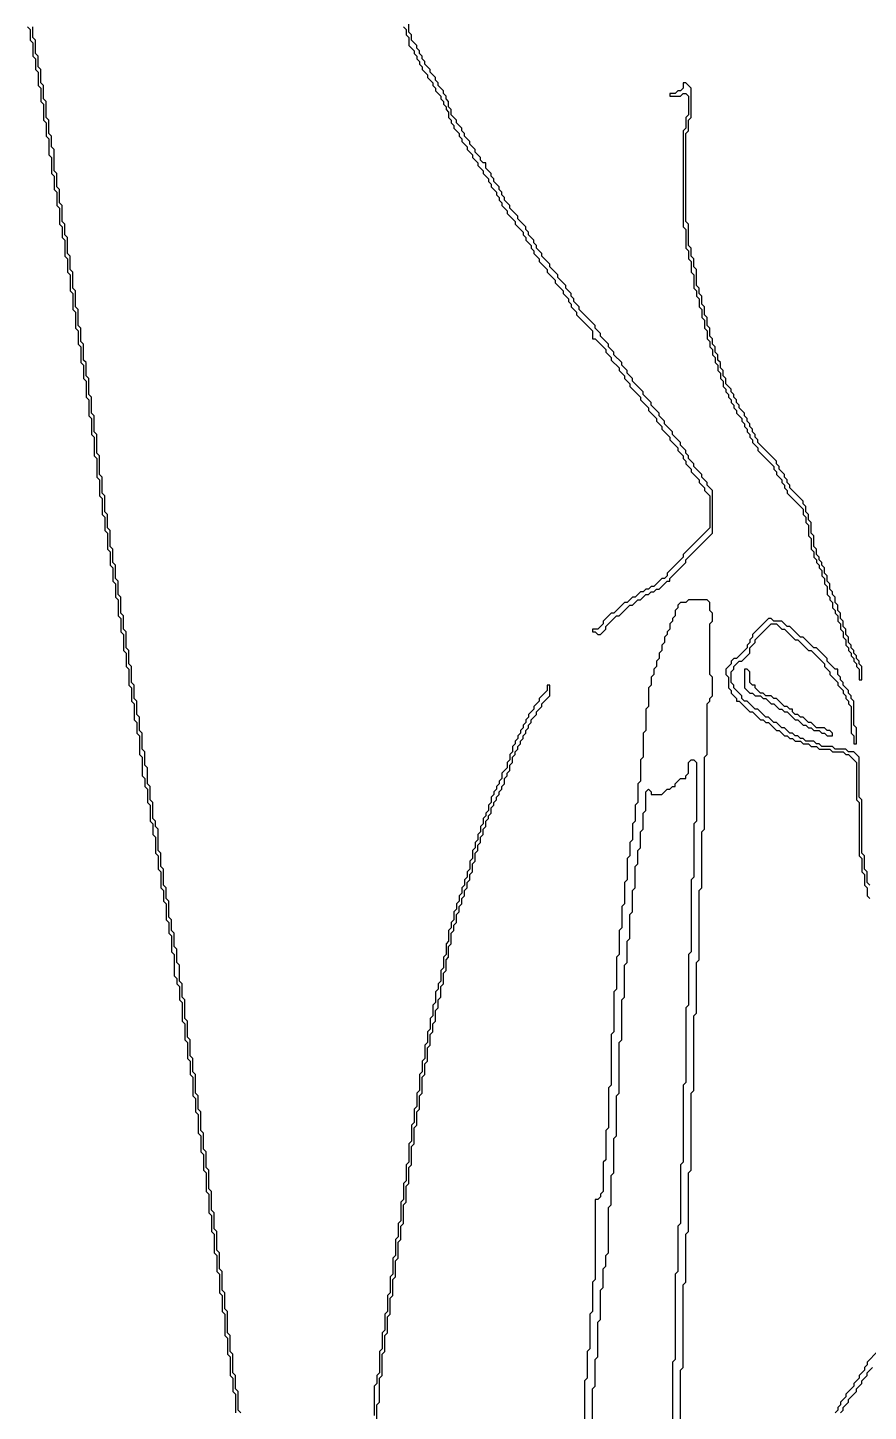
# Model space of a CAD drawing. Header units: metres. Extents: x 0 to 100, y 0 to 141.
# Drawn here: x 58.43 to 66.31, y 20.76 to 33.74 of the extents above; entities that cross this region are included whole.
import ezdxf

# ---------------------------------------------------------------- set-up
doc = ezdxf.new("R2010")
doc.units = ezdxf.units.M

msp = doc.modelspace()

# ---------------------------------------------------------------- linework, layer by layer
for points in [[(58.425, 33.75), (58.45, 33.725), (58.45, 33.625), (58.475, 33.6), (58.475, 33.475), (58.5, 33.45), (58.5, 33.35), (58.525, 33.325), (58.525, 33.2), (58.55, 33.175), (58.55, 33.05), (58.575, 33.025), (58.575, 32.875), (58.6, 32.85), (58.6, 32.725), (58.625, 32.7), (58.625, 32.55), (58.65, 32.525), (58.65, 32.375), (58.675, 32.35), (58.675, 32.225), (58.7, 32.2), (58.7, 32.075), (58.725, 32.05), (58.725, 31.9), (58.75, 31.875), (58.75, 31.775), (58.775, 31.75), (58.775, 31.6), (58.8, 31.575), (58.8, 31.45), (58.825, 31.425), (58.825, 31.275), (58.85, 31.25), (58.85, 31.1), (58.875, 31.075), (58.875, 30.925), (58.9, 30.9), (58.9, 30.775), (58.925, 30.75), (58.925, 30.6), (58.95, 30.575), (58.95, 30.45), (58.975, 30.425), (58.975, 30.275), (59, 30.25), (59, 30.1), (59.025, 30.075), (59.025, 29.925), (59.05, 29.9), (59.05, 29.725), (59.075, 29.7), (59.075, 29.525), (59.1, 29.5), (59.1, 29.35), (59.125, 29.325), (59.125, 29.175), (59.15, 29.15), (59.15, 29.025), (59.175, 29), (59.175, 28.85), (59.2, 28.825), (59.2, 28.7), (59.225, 28.675), (59.225, 28.55), (59.25, 28.525), (59.25, 28.4), (59.275, 28.375), (59.275, 28.225), (59.3, 28.2), (59.3, 28.075), (59.325, 28.05), (59.325, 27.9), (59.35, 27.875), (59.35, 27.75), (59.375, 27.725), (59.375, 27.575), (59.4, 27.55), (59.4, 27.425), (59.425, 27.4), (59.425, 27.25), (59.45, 27.225), (59.45, 27.125), (59.475, 27.1), (59.475, 26.925), (59.5, 26.9), (59.5, 26.725), (59.525, 26.7), (59.525, 26.625), (59.55, 26.6), (59.55, 26.475), (59.575, 26.45), (59.575, 26.3), (59.6, 26.275), (59.6, 26.175), (59.625, 26.15), (59.625, 26), (59.65, 25.975), (59.65, 25.85), (59.675, 25.825), (59.675, 25.675), (59.7, 25.65), (59.7, 25.55), (59.725, 25.525), (59.725, 25.375), (59.75, 25.35), (59.75, 25.25), (59.775, 25.225), (59.775, 25.075), (59.8, 25.05), (59.8, 24.85), (59.825, 24.825), (59.825, 24.775), (59.85, 24.75), (59.85, 24.625), (59.875, 24.6), (59.875, 24.425), (59.9, 24.4), (59.9, 24.25), (59.925, 24.225), (59.925, 24.075), (59.95, 24.05), (59.95, 23.925), (59.975, 23.9), (59.975, 23.725), (60, 23.7), (60, 23.575), (60.025, 23.55), (60.025, 23.375), (60.05, 23.35), (60.05, 23.2), (60.075, 23.175), (60.075, 23.025), (60.1, 23), (60.1, 22.825), (60.125, 22.8), (60.125, 22.625), (60.15, 22.6), (60.15, 22.45), (60.175, 22.425), (60.175, 22.25), (60.2, 22.225), (60.2, 22.075), (60.225, 22.05), (60.225, 21.875), (60.25, 21.85), (60.25, 21.7), (60.275, 21.675), (60.275, 21.475), (60.3, 21.45), (60.3, 21.3), (60.325, 21.275), (60.325, 21.1), (60.35, 21.075), (60.35, 20.95), (60.375, 20.925), (60.375, 20.75)], [(60.425, 20.75), (60.4, 20.775), (60.4, 20.95), (60.375, 20.975), (60.375, 21.1), (60.35, 21.125), (60.35, 21.3), (60.325, 21.325), (60.325, 21.475), (60.3, 21.5), (60.3, 21.7), (60.275, 21.725), (60.275, 21.875), (60.25, 21.9), (60.25, 22.075), (60.225, 22.1), (60.225, 22.25), (60.2, 22.275), (60.2, 22.45), (60.175, 22.475), (60.175, 22.625), (60.15, 22.65), (60.15, 22.825), (60.125, 22.85), (60.125, 23.025), (60.1, 23.05), (60.1, 23.2), (60.075, 23.225), (60.075, 23.375), (60.05, 23.4), (60.05, 23.575), (60.025, 23.6), (60.025, 23.725), (60, 23.75), (60, 23.925), (59.975, 23.95), (59.975, 24.075), (59.95, 24.1), (59.95, 24.25), (59.925, 24.275), (59.925, 24.425), (59.9, 24.45), (59.9, 24.625), (59.875, 24.65), (59.875, 24.775), (59.85, 24.8), (59.85, 24.95), (59.825, 24.975), (59.825, 25.1), (59.8, 25.125), (59.8, 25.25), (59.775, 25.275), (59.775, 25.375), (59.75, 25.4), (59.75, 25.55), (59.725, 25.575), (59.725, 25.675), (59.7, 25.7), (59.7, 25.85), (59.675, 25.875), (59.675, 26), (59.65, 26.025), (59.65, 26.225), (59.625, 26.25), (59.625, 26.3), (59.6, 26.325), (59.6, 26.475), (59.575, 26.5), (59.575, 26.625), (59.55, 26.65), (59.55, 26.8), (59.525, 26.825), (59.525, 26.95), (59.5, 26.975), (59.5, 27.125), (59.475, 27.15), (59.475, 27.275), (59.45, 27.3), (59.45, 27.425), (59.425, 27.45), (59.425, 27.575), (59.4, 27.6), (59.4, 27.75), (59.375, 27.775), (59.375, 27.9), (59.35, 27.925), (59.35, 28.075), (59.325, 28.1), (59.325, 28.225), (59.3, 28.25), (59.3, 28.4), (59.275, 28.425), (59.275, 28.55), (59.25, 28.575), (59.25, 28.7), (59.225, 28.725), (59.225, 28.85), (59.2, 28.875), (59.2, 29.025), (59.175, 29.05), (59.175, 29.175), (59.15, 29.2), (59.15, 29.35), (59.125, 29.375), (59.125, 29.525), (59.1, 29.55), (59.1, 29.725), (59.075, 29.75), (59.075, 29.925), (59.05, 29.95), (59.05, 30.1), (59.025, 30.125), (59.025, 30.275), (59, 30.3), (59, 30.45), (58.975, 30.475), (58.975, 30.6), (58.95, 30.625), (58.95, 30.775), (58.925, 30.8), (58.925, 30.925), (58.9, 30.95), (58.9, 31.1), (58.875, 31.125), (58.875, 31.275), (58.85, 31.3), (58.85, 31.45), (58.825, 31.475), (58.825, 31.6), (58.8, 31.625), (58.8, 31.775), (58.775, 31.8), (58.775, 31.9), (58.75, 31.925), (58.75, 32.075), (58.725, 32.1), (58.725, 32.225), (58.7, 32.25), (58.7, 32.375), (58.675, 32.4), (58.675, 32.6), (58.65, 32.625), (58.65, 32.725), (58.625, 32.75), (58.625, 32.875), (58.6, 32.9), (58.6, 33.05), (58.575, 33.075), (58.575, 33.2), (58.55, 33.225), (58.55, 33.35), (58.525, 33.375), (58.525, 33.475), (58.5, 33.5), (58.5, 33.625), (58.475, 33.65), (58.475, 33.75)], [(61.95, 33.75), (61.975, 33.725), (61.975, 33.675), (62, 33.65), (62, 33.575), (62.05, 33.525), (62.05, 33.5), (62.075, 33.475), (62.075, 33.45), (62.1, 33.425), (62.1, 33.4), (62.125, 33.375), (62.125, 33.35), (62.175, 33.3), (62.175, 33.275), (62.225, 33.225), (62.225, 33.2), (62.25, 33.175), (62.25, 33.15), (62.3, 33.1), (62.3, 33.075), (62.325, 33.05), (62.325, 33.025), (62.35, 33), (62.35, 32.975), (62.375, 32.95), (62.375, 32.9), (62.4, 32.875), (62.4, 32.85), (62.425, 32.825), (62.425, 32.8), (62.475, 32.75), (62.475, 32.725), (62.5, 32.7), (62.5, 32.675), (62.55, 32.625), (62.55, 32.6), (62.6, 32.55), (62.6, 32.525), (62.65, 32.475), (62.65, 32.45), (62.7, 32.4), (62.7, 32.375), (62.75, 32.325), (62.75, 32.3), (62.775, 32.275), (62.775, 32.25), (62.825, 32.2), (62.825, 32.175), (62.85, 32.15), (62.85, 32.125), (62.875, 32.1), (62.875, 32.075), (62.925, 32.025), (62.925, 32), (63, 31.925), (63, 31.9), (63.075, 31.825), (63.075, 31.8), (63.1, 31.775), (63.1, 31.75), (63.15, 31.7), (63.15, 31.675), (63.175, 31.65), (63.175, 31.625), (63.225, 31.575), (63.225, 31.55), (63.3, 31.475), (63.3, 31.45), (63.375, 31.375), (63.375, 31.35), (63.45, 31.275), (63.45, 31.25), (63.5, 31.2), (63.5, 31.175), (63.525, 31.15), (63.525, 31.125), (63.575, 31.075), (63.575, 31.05), (63.725, 30.9), (63.725, 30.825), (63.75, 30.825), (63.85, 30.725), (63.85, 30.7), (63.9, 30.65), (63.9, 30.625), (63.975, 30.55), (63.975, 30.525), (64.025, 30.475), (64.025, 30.45), (64.075, 30.4), (64.075, 30.375), (64.175, 30.275), (64.175, 30.25), (64.25, 30.175), (64.25, 30.15), (64.325, 30.075), (64.325, 30.05), (64.375, 30), (64.375, 29.975), (64.45, 29.9), (64.45, 29.875), (64.525, 29.8), (64.525, 29.775), (64.575, 29.725), (64.575, 29.7), (64.6, 29.675), (64.6, 29.65), (64.65, 29.6), (64.65, 29.575), (64.725, 29.5), (64.725, 29.475), (64.775, 29.425), (64.775, 29.4), (64.825, 29.35), (64.825, 29.05), (64.575, 28.8), (64.575, 28.775), (64.425, 28.625), (64.425, 28.6), (64.4, 28.575), (64.375, 28.575), (64.3, 28.5), (64.275, 28.5), (64.25, 28.475), (64.225, 28.475), (64.2, 28.45), (64.175, 28.45), (64.125, 28.4), (64.1, 28.4), (64.05, 28.35), (64.025, 28.35), (63.925, 28.25), (63.9, 28.25), (63.825, 28.175), (63.825, 28.15), (63.775, 28.1), (63.725, 28.1), (63.725, 28.075), (63.75, 28.075), (63.775, 28.05), (63.8, 28.05), (63.85, 28.1), (63.85, 28.125), (63.95, 28.225), (63.975, 28.225), (64.075, 28.325), (64.1, 28.325), (64.15, 28.375), (64.175, 28.375), (64.225, 28.425), (64.25, 28.425), (64.275, 28.45), (64.3, 28.45), (64.325, 28.475), (64.35, 28.475), (64.425, 28.55), (64.45, 28.55), (64.45, 28.575), (64.6, 28.725), (64.6, 28.75), (64.85, 29), (64.85, 29.4), (64.8, 29.45), (64.8, 29.475), (64.75, 29.525), (64.75, 29.55), (64.675, 29.625), (64.675, 29.65), (64.625, 29.7), (64.625, 29.725), (64.6, 29.75), (64.6, 29.775), (64.55, 29.825), (64.55, 29.85), (64.475, 29.925), (64.475, 29.95), (64.4, 30.025), (64.4, 30.05), (64.35, 30.1), (64.35, 30.125), (64.275, 30.2), (64.275, 30.225), (64.2, 30.3), (64.2, 30.325), (64.1, 30.425), (64.1, 30.45), (64.05, 30.5), (64.05, 30.525), (64, 30.575), (64, 30.6), (63.925, 30.675), (63.925, 30.7), (63.875, 30.75), (63.875, 30.775), (63.8, 30.85), (63.8, 30.875), (63.75, 30.925), (63.75, 30.95), (63.6, 31.1), (63.6, 31.125), (63.55, 31.175), (63.55, 31.2), (63.525, 31.225), (63.525, 31.25), (63.475, 31.3), (63.475, 31.325), (63.4, 31.4), (63.4, 31.425), (63.325, 31.5), (63.325, 31.525), (63.25, 31.6), (63.25, 31.625), (63.2, 31.675), (63.2, 31.7), (63.175, 31.725), (63.175, 31.75), (63.125, 31.8), (63.125, 31.825), (63.1, 31.85), (63.1, 31.875), (63.025, 31.95), (63.025, 31.975), (62.95, 32.05), (62.95, 32.075), (62.9, 32.125), (62.9, 32.15), (62.875, 32.175), (62.875, 32.2), (62.85, 32.225), (62.85, 32.25), (62.8, 32.3), (62.8, 32.325), (62.775, 32.35), (62.775, 32.375), (62.725, 32.425), (62.725, 32.475), (62.7, 32.475), (62.675, 32.5), (62.675, 32.525), (62.625, 32.575), (62.625, 32.6), (62.575, 32.65), (62.575, 32.675), (62.525, 32.725), (62.525, 32.75), (62.5, 32.775), (62.5, 32.8), (62.45, 32.85), (62.45, 32.875), (62.4, 32.925), (62.4, 32.975), (62.375, 33), (62.375, 33.05), (62.35, 33.075), (62.35, 33.1), (62.325, 33.125), (62.325, 33.15), (62.275, 33.2), (62.275, 33.225), (62.25, 33.25), (62.25, 33.275), (62.2, 33.325), (62.2, 33.35), (62.15, 33.4), (62.15, 33.425), (62.125, 33.45), (62.125, 33.475), (62.1, 33.5), (62.1, 33.525), (62.075, 33.55), (62.075, 33.575), (62.025, 33.625), (62.025, 33.675), (62, 33.7), (62, 33.775)], [(64.55, 20.35), (64.55, 21.15), (64.575, 21.175), (64.575, 21.95), (64.6, 21.975), (64.6, 22.425), (64.625, 22.45), (64.625, 23), (64.65, 23.025), (64.65, 23.75), (64.675, 23.775), (64.675, 24.475), (64.7, 24.5), (64.7, 24.975), (64.725, 25), (64.725, 25.65), (64.75, 25.675), (64.75, 26.2), (64.775, 26.225), (64.775, 26.9), (64.8, 26.925), (64.8, 27.4), (64.825, 27.425), (64.825, 27.45), (64.85, 27.475), (64.85, 27.65), (64.825, 27.675), (64.825, 28.15), (64.85, 28.175), (64.85, 28.25), (64.825, 28.275), (64.825, 28.35), (64.8, 28.375), (64.625, 28.375), (64.6, 28.35), (64.55, 28.35), (64.525, 28.325), (64.525, 28.3), (64.5, 28.275), (64.5, 28.225), (64.475, 28.2), (64.475, 28.175), (64.45, 28.15), (64.45, 28.1), (64.425, 28.075), (64.425, 28.05), (64.4, 28.025), (64.4, 27.975), (64.375, 27.95), (64.375, 27.9), (64.35, 27.875), (64.35, 27.825), (64.325, 27.8), (64.325, 27.75), (64.3, 27.725), (64.3, 27.675), (64.275, 27.65), (64.275, 27.575), (64.25, 27.55), (64.25, 27.375), (64.225, 27.35), (64.225, 27.15), (64.2, 27.125), (64.2, 26.9), (64.175, 26.875), (64.175, 26.675), (64.15, 26.65), (64.15, 26.475), (64.125, 26.45), (64.125, 26.3), (64.1, 26.275), (64.1, 26.125), (64.075, 26.1), (64.075, 25.975), (64.05, 25.95), (64.05, 25.75), (64.025, 25.725), (64.025, 25.525), (64, 25.5), (64, 25.3), (63.975, 25.275), (63.975, 25.05), (63.95, 25.025), (63.95, 24.725), (63.925, 24.7), (63.925, 24.325), (63.9, 24.3), (63.9, 23.825), (63.875, 23.8), (63.875, 23.425), (63.85, 23.4), (63.85, 23.125), (63.825, 23.1), (63.825, 22.825), (63.8, 22.8), (63.8, 22.775), (63.775, 22.75), (63.75, 22.75), (63.75, 22), (63.725, 21.975), (63.725, 21.7), (63.7, 21.675), (63.7, 21.35), (63.675, 21.325), (63.675, 21.075), (63.65, 21.05), (63.65, 20.675)], [(66.325, 25.7), (66.3, 25.725), (66.3, 25.825), (66.275, 25.85), (66.275, 25.975), (66.25, 26), (66.25, 26.5), (66.225, 26.525), (66.225, 26.9), (66.175, 26.95), (66.125, 26.95), (66.1, 26.975), (66, 26.975), (65.975, 27), (65.875, 27), (65.85, 27.025), (65.825, 27.025), (65.8, 27.05), (65.725, 27.05), (65.7, 27.075), (65.675, 27.075), (65.65, 27.1), (65.625, 27.1), (65.6, 27.125), (65.575, 27.125), (65.525, 27.175), (65.5, 27.175), (65.45, 27.225), (65.425, 27.225), (65.375, 27.275), (65.35, 27.275), (65.275, 27.35), (65.25, 27.35), (65.175, 27.425), (65.15, 27.425), (65.125, 27.45), (65.125, 27.475), (65.05, 27.55), (65.05, 27.575), (65.025, 27.6), (65.025, 27.7), (65.05, 27.725), (65.05, 27.75), (65.1, 27.8), (65.125, 27.8), (65.2, 27.875), (65.2, 27.925), (65.25, 27.975), (65.25, 28), (65.4, 28.15), (65.45, 28.15), (65.5, 28.1), (65.525, 28.1), (65.625, 28), (65.65, 28), (65.75, 27.9), (65.775, 27.9), (65.9, 27.775), (65.9, 27.75), (65.95, 27.7), (65.95, 27.675), (66.025, 27.6), (66.025, 27.575), (66.075, 27.525), (66.075, 27.5), (66.1, 27.475), (66.1, 27.45), (66.125, 27.425), (66.125, 27.4), (66.15, 27.375), (66.15, 27.125), (66.175, 27.1), (66.175, 27.025), (66.2, 27.025), (66.2, 27.175), (66.175, 27.2), (66.175, 27.425), (66.15, 27.45), (66.15, 27.475), (66.125, 27.5), (66.125, 27.525), (66.075, 27.575), (66.075, 27.6), (66.05, 27.625), (66.05, 27.65), (66.025, 27.675), (66.025, 27.725), (66, 27.725), (65.925, 27.8), (65.925, 27.825), (65.825, 27.925), (65.8, 27.925), (65.7, 28.025), (65.675, 28.025), (65.575, 28.125), (65.55, 28.125), (65.5, 28.175), (65.425, 28.175), (65.4, 28.2), (65.375, 28.2), (65.225, 28.05), (65.225, 28.025), (65.2, 28), (65.2, 27.975), (65.175, 27.95), (65.175, 27.925), (65.075, 27.825), (65.05, 27.825), (65.025, 27.8), (65.025, 27.775), (64.975, 27.725), (64.975, 27.675), (65, 27.65), (65, 27.55), (65.025, 27.525), (65.025, 27.5), (65.075, 27.45), (65.075, 27.425), (65.1, 27.425), (65.2, 27.325), (65.225, 27.325), (65.3, 27.25), (65.325, 27.25), (65.35, 27.225), (65.375, 27.225), (65.45, 27.15), (65.475, 27.15), (65.525, 27.1), (65.55, 27.1), (65.575, 27.075), (65.6, 27.075), (65.625, 27.05), (65.675, 27.05), (65.7, 27.025), (65.75, 27.025), (65.775, 27), (65.825, 27), (65.85, 26.975), (65.95, 26.975), (65.975, 26.95), (66.075, 26.95), (66.1, 26.925), (66.125, 26.925), (66.2, 26.85), (66.2, 26.5), (66.225, 26.475), (66.225, 25.975), (66.25, 25.95), (66.25, 25.825), (66.275, 25.8), (66.275, 25.7), (66.3, 25.675), (66.3, 25.6), (66.325, 25.575)], [(61.7, 20.65), (61.7, 20.825), (61.725, 20.85), (61.725, 21.075), (61.75, 21.1), (61.75, 21.3), (61.775, 21.325), (61.775, 21.475), (61.8, 21.5), (61.8, 21.65), (61.825, 21.675), (61.825, 21.825), (61.85, 21.85), (61.85, 22), (61.875, 22.025), (61.875, 22.175), (61.9, 22.2), (61.9, 22.35), (61.925, 22.375), (61.925, 22.5), (61.95, 22.525), (61.95, 22.7), (61.975, 22.725), (61.975, 22.875), (62, 22.9), (62, 23.05), (62.025, 23.075), (62.025, 23.25), (62.05, 23.275), (62.05, 23.425), (62.075, 23.45), (62.075, 23.575), (62.1, 23.6), (62.1, 23.725), (62.125, 23.75), (62.125, 23.9), (62.15, 23.925), (62.15, 24.025), (62.175, 24.05), (62.175, 24.175), (62.2, 24.2), (62.2, 24.3), (62.225, 24.325), (62.225, 24.4), (62.25, 24.425), (62.25, 24.525), (62.275, 24.55), (62.275, 24.625), (62.3, 24.65), (62.3, 24.75), (62.325, 24.775), (62.325, 24.875), (62.35, 24.9), (62.35, 25), (62.375, 25.025), (62.375, 25.125), (62.4, 25.15), (62.4, 25.25), (62.425, 25.275), (62.425, 25.325), (62.45, 25.35), (62.45, 25.425), (62.475, 25.45), (62.475, 25.5), (62.5, 25.525), (62.5, 25.575), (62.525, 25.6), (62.525, 25.65), (62.55, 25.675), (62.55, 25.725), (62.575, 25.75), (62.575, 25.8), (62.6, 25.825), (62.6, 25.9), (62.625, 25.925), (62.625, 26), (62.65, 26.025), (62.65, 26.075), (62.675, 26.1), (62.675, 26.15), (62.7, 26.175), (62.7, 26.225), (62.725, 26.25), (62.725, 26.3), (62.75, 26.325), (62.75, 26.35), (62.775, 26.375), (62.775, 26.425), (62.8, 26.45), (62.8, 26.475), (62.825, 26.5), (62.825, 26.525), (62.85, 26.55), (62.85, 26.575), (62.875, 26.6), (62.875, 26.625), (62.9, 26.65), (62.9, 26.7), (62.925, 26.725), (62.925, 26.75), (62.95, 26.775), (62.95, 26.825), (62.975, 26.85), (62.975, 26.9), (63, 26.925), (63, 26.95), (63.025, 26.975), (63.025, 27), (63.05, 27.025), (63.05, 27.05), (63.075, 27.075), (63.075, 27.1), (63.1, 27.125), (63.1, 27.15), (63.125, 27.175), (63.125, 27.2), (63.15, 27.225), (63.15, 27.25), (63.2, 27.3), (63.2, 27.325), (63.25, 27.375), (63.25, 27.4), (63.325, 27.475), (63.325, 27.575), (63.3, 27.575), (63.3, 27.525), (63.225, 27.45), (63.225, 27.425), (63.175, 27.375), (63.175, 27.35), (63.125, 27.3), (63.125, 27.275), (63.1, 27.25), (63.1, 27.225), (63.075, 27.2), (63.075, 27.175), (63.05, 27.15), (63.05, 27.125), (63.025, 27.1), (63.025, 27.075), (63, 27.05), (63, 27.025), (62.975, 27), (62.975, 26.95), (62.95, 26.925), (62.95, 26.875), (62.925, 26.85), (62.925, 26.8), (62.875, 26.75), (62.875, 26.7), (62.85, 26.675), (62.85, 26.65), (62.825, 26.625), (62.825, 26.6), (62.8, 26.575), (62.8, 26.55), (62.775, 26.525), (62.775, 26.475), (62.75, 26.45), (62.75, 26.4), (62.725, 26.375), (62.725, 26.35), (62.7, 26.325), (62.7, 26.275), (62.675, 26.25), (62.675, 26.2), (62.65, 26.175), (62.65, 26.125), (62.625, 26.1), (62.625, 26.05), (62.6, 26.025), (62.6, 25.95), (62.575, 25.925), (62.575, 25.85), (62.55, 25.825), (62.55, 25.775), (62.525, 25.75), (62.525, 25.7), (62.5, 25.675), (62.5, 25.625), (62.475, 25.6), (62.475, 25.55), (62.45, 25.525), (62.45, 25.475), (62.425, 25.45), (62.425, 25.375), (62.4, 25.35), (62.4, 25.3), (62.375, 25.275), (62.375, 25.175), (62.35, 25.15), (62.35, 25.05), (62.325, 25.025), (62.325, 24.925), (62.3, 24.9), (62.3, 24.8), (62.275, 24.775), (62.275, 24.725), (62.25, 24.7), (62.25, 24.6), (62.225, 24.575), (62.225, 24.475), (62.2, 24.45), (62.2, 24.35), (62.175, 24.325), (62.175, 24.225), (62.15, 24.2), (62.15, 24.075), (62.125, 24.05), (62.125, 23.95), (62.1, 23.925), (62.1, 23.775), (62.075, 23.75), (62.075, 23.625), (62.05, 23.6), (62.05, 23.475), (62.025, 23.45), (62.025, 23.3), (62, 23.275), (62, 23.1), (61.975, 23.075), (61.975, 22.925), (61.95, 22.9), (61.95, 22.75), (61.925, 22.725), (61.925, 22.55), (61.9, 22.525), (61.9, 22.4), (61.875, 22.375), (61.875, 22.225), (61.85, 22.2), (61.85, 22.05), (61.825, 22.025), (61.825, 21.875), (61.8, 21.85), (61.8, 21.7), (61.775, 21.675), (61.775, 21.525), (61.75, 21.5), (61.75, 21.35), (61.725, 21.325), (61.725, 21.125), (61.7, 21.1), (61.7, 21.025), (61.675, 21), (61.675, 20.725)], [(63.725, 20.6), (63.725, 20.975), (63.75, 21), (63.75, 21.25), (63.775, 21.275), (63.775, 21.6), (63.8, 21.625), (63.8, 21.9), (63.825, 21.925), (63.825, 22.1), (63.85, 22.125), (63.85, 22.225), (63.875, 22.25), (63.875, 22.675), (63.9, 22.7), (63.9, 22.975), (63.925, 23), (63.925, 23.325), (63.95, 23.35), (63.95, 23.725), (63.975, 23.75), (63.975, 24.225), (64, 24.25), (64, 24.625), (64.025, 24.65), (64.025, 24.95), (64.05, 24.975), (64.05, 25.175), (64.075, 25.2), (64.075, 25.425), (64.1, 25.45), (64.1, 25.65), (64.125, 25.675), (64.125, 25.875), (64.15, 25.9), (64.15, 26.025), (64.175, 26.05), (64.175, 26.2), (64.2, 26.225), (64.2, 26.375), (64.225, 26.4), (64.225, 26.575), (64.25, 26.6), (64.275, 26.575), (64.275, 26.55), (64.375, 26.55), (64.425, 26.6), (64.45, 26.6), (64.475, 26.625), (64.5, 26.625), (64.5, 26.65), (64.55, 26.7), (64.6, 26.7), (64.6, 26.725), (64.625, 26.75), (64.625, 26.85), (64.65, 26.875), (64.675, 26.875), (64.7, 26.85), (64.7, 26.3), (64.675, 26.275), (64.675, 25.775), (64.65, 25.75), (64.65, 25.075), (64.625, 25.05), (64.625, 24.575), (64.6, 24.55), (64.6, 23.85), (64.575, 23.825), (64.575, 23.1), (64.55, 23.075), (64.55, 22.525), (64.525, 22.5), (64.525, 22.075), (64.5, 22.05), (64.5, 21.25), (64.475, 21.225), (64.475, 20.425)], [(66.4, 21.325), (66.3, 21.225), (66.3, 21.2), (66.275, 21.175), (66.275, 21.15), (66.225, 21.1), (66.225, 21.075), (66.175, 21.025), (66.175, 21), (66.1, 20.925), (66.1, 20.9), (66.05, 20.85), (66.05, 20.825), (66.025, 20.8), (66.025, 20.775), (66, 20.75)], [(66.05, 20.75), (66.075, 20.775), (66.075, 20.8), (66.125, 20.85), (66.125, 20.875), (66.2, 20.95), (66.2, 20.975), (66.25, 21.025), (66.25, 21.05), (66.3, 21.1), (66.3, 21.125), (66.35, 21.175)]]:
    msp.add_lwpolyline(points)
for points in [[(64.575, 33.225), (64.575, 33.175), (64.55, 33.15), (64.525, 33.15), (64.5, 33.125), (64.45, 33.125), (64.45, 33.1), (64.55, 33.1), (64.575, 33.125), (64.6, 33.125), (64.625, 33.1), (64.625, 32.925), (64.6, 32.9), (64.6, 32.8), (64.575, 32.775), (64.575, 31.875), (64.6, 31.85), (64.6, 31.675), (64.625, 31.65), (64.625, 31.575), (64.65, 31.55), (64.65, 31.45), (64.675, 31.425), (64.675, 31.3), (64.7, 31.275), (64.7, 31.225), (64.725, 31.2), (64.725, 31.125), (64.75, 31.1), (64.75, 31.025), (64.775, 31), (64.775, 30.925), (64.8, 30.9), (64.8, 30.825), (64.825, 30.8), (64.825, 30.75), (64.85, 30.725), (64.85, 30.675), (64.875, 30.65), (64.875, 30.6), (64.9, 30.575), (64.9, 30.525), (64.925, 30.5), (64.925, 30.45), (64.95, 30.425), (64.95, 30.375), (64.975, 30.35), (64.975, 30.325), (65, 30.3), (65, 30.275), (65.025, 30.25), (65.025, 30.225), (65.05, 30.2), (65.05, 30.175), (65.075, 30.15), (65.075, 30.125), (65.125, 30.075), (65.125, 30.05), (65.15, 30.025), (65.15, 30), (65.175, 29.975), (65.175, 29.95), (65.2, 29.925), (65.2, 29.9), (65.225, 29.875), (65.225, 29.85), (65.275, 29.8), (65.275, 29.775), (65.425, 29.625), (65.425, 29.6), (65.45, 29.575), (65.45, 29.55), (65.5, 29.5), (65.5, 29.475), (65.525, 29.45), (65.525, 29.425), (65.55, 29.4), (65.55, 29.375), (65.7, 29.225), (65.7, 29.175), (65.725, 29.15), (65.725, 29.1), (65.75, 29.075), (65.75, 28.975), (65.775, 28.95), (65.775, 28.85), (65.8, 28.825), (65.8, 28.775), (65.825, 28.75), (65.825, 28.725), (65.85, 28.7), (65.85, 28.675), (65.875, 28.65), (65.875, 28.6), (65.9, 28.575), (65.9, 28.525), (65.925, 28.5), (65.925, 28.425), (65.95, 28.4), (65.95, 28.375), (65.975, 28.35), (65.975, 28.3), (66, 28.275), (66, 28.25), (66.025, 28.225), (66.025, 28.175), (66.05, 28.15), (66.05, 28.1), (66.075, 28.075), (66.075, 28.025), (66.1, 28), (66.1, 27.95), (66.125, 27.925), (66.125, 27.9), (66.15, 27.875), (66.15, 27.85), (66.175, 27.825), (66.175, 27.8), (66.2, 27.775), (66.2, 27.75), (66.225, 27.725), (66.225, 27.625), (66.25, 27.625), (66.25, 27.75), (66.225, 27.775), (66.225, 27.8), (66.2, 27.825), (66.2, 27.85), (66.175, 27.875), (66.175, 27.9), (66.15, 27.925), (66.15, 27.95), (66.125, 27.975), (66.125, 28.025), (66.1, 28.05), (66.1, 28.1), (66.075, 28.125), (66.075, 28.175), (66.05, 28.2), (66.05, 28.25), (66.025, 28.275), (66.025, 28.325), (66, 28.35), (66, 28.4), (65.975, 28.425), (65.975, 28.45), (65.95, 28.475), (65.95, 28.525), (65.925, 28.55), (65.925, 28.6), (65.9, 28.625), (65.9, 28.675), (65.875, 28.7), (65.875, 28.725), (65.85, 28.75), (65.85, 28.775), (65.825, 28.8), (65.825, 28.85), (65.8, 28.875), (65.8, 28.975), (65.775, 29), (65.775, 29.1), (65.75, 29.125), (65.75, 29.175), (65.725, 29.2), (65.725, 29.25), (65.7, 29.275), (65.7, 29.3), (65.575, 29.425), (65.575, 29.45), (65.55, 29.475), (65.55, 29.5), (65.525, 29.525), (65.525, 29.55), (65.475, 29.6), (65.475, 29.625), (65.45, 29.65), (65.45, 29.675), (65.275, 29.85), (65.275, 29.875), (65.25, 29.9), (65.25, 29.925), (65.225, 29.95), (65.225, 29.975), (65.2, 30), (65.2, 30.025), (65.175, 30.05), (65.175, 30.075), (65.15, 30.1), (65.15, 30.125), (65.1, 30.175), (65.1, 30.2), (65.075, 30.225), (65.075, 30.25), (65.05, 30.275), (65.05, 30.3), (65.025, 30.325), (65.025, 30.35), (64.975, 30.4), (64.975, 30.45), (64.95, 30.475), (64.95, 30.525), (64.925, 30.55), (64.925, 30.6), (64.9, 30.625), (64.9, 30.675), (64.875, 30.7), (64.875, 30.75), (64.85, 30.775), (64.85, 30.825), (64.825, 30.85), (64.825, 30.925), (64.8, 30.95), (64.8, 31.025), (64.775, 31.05), (64.775, 31.125), (64.75, 31.15), (64.75, 31.225), (64.725, 31.25), (64.725, 31.3), (64.7, 31.325), (64.7, 31.475), (64.675, 31.5), (64.675, 31.575), (64.65, 31.6), (64.65, 31.675), (64.625, 31.7), (64.625, 31.9), (64.6, 31.925), (64.6, 32.75), (64.625, 32.775), (64.625, 32.875), (64.65, 32.9), (64.65, 33.175), (64.6, 33.225)], [(65.15, 27.725), (65.15, 27.55), (65.2, 27.5), (65.225, 27.5), (65.25, 27.475), (65.3, 27.475), (65.325, 27.45), (65.35, 27.45), (65.4, 27.4), (65.425, 27.4), (65.475, 27.35), (65.5, 27.35), (65.525, 27.325), (65.55, 27.325), (65.625, 27.25), (65.65, 27.25), (65.7, 27.2), (65.725, 27.2), (65.75, 27.175), (65.775, 27.175), (65.8, 27.15), (65.85, 27.15), (65.875, 27.125), (65.9, 27.125), (65.925, 27.1), (65.975, 27.1), (65.975, 27.125), (65.95, 27.15), (65.925, 27.15), (65.9, 27.175), (65.825, 27.175), (65.775, 27.225), (65.75, 27.225), (65.7, 27.275), (65.675, 27.275), (65.65, 27.3), (65.625, 27.3), (65.6, 27.325), (65.6, 27.35), (65.575, 27.35), (65.55, 27.375), (65.525, 27.375), (65.45, 27.45), (65.425, 27.45), (65.4, 27.475), (65.35, 27.475), (65.325, 27.5), (65.3, 27.5), (65.25, 27.55), (65.25, 27.575), (65.225, 27.575), (65.2, 27.6), (65.2, 27.7), (65.175, 27.725)]]:
    msp.add_lwpolyline(points, close=True)

doc.saveas('drawing.dxf')
